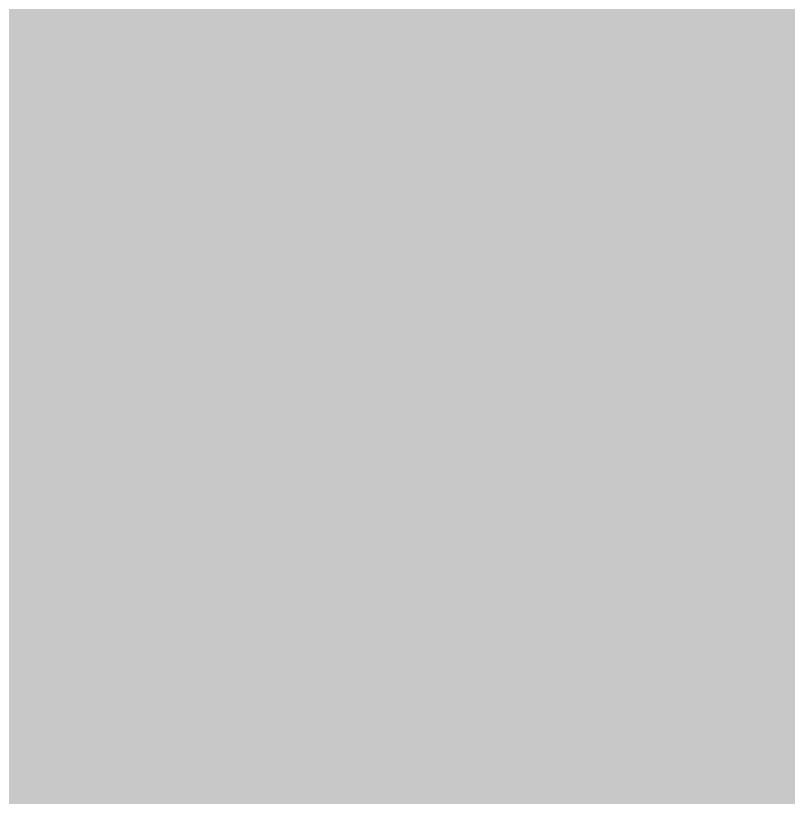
# Model space of a CAD drawing. Header units: metres. Extents: x 283055 to 288721, y 1996634 to 2005194.
# Drawn here: x 288102.49 to 288119.47, y 2000466.94 to 2000484.12 of the extents above; entities that cross this region are included whole.
import ezdxf

# ---------------------------------------------------------------- set-up
doc = ezdxf.new("R2010")
doc.units = ezdxf.units.M
for name, color, linetype in [('HAZARDS LINE', 1, 'Continuous'), ('MANGROOVES', 112, 'Continuous'), ('SURVEY PLOT BOUNDARY', 35, 'Continuous')]:
    doc.layers.add(name, color=color, linetype=linetype)

# ---------------------------------------------------------------- blocks, each defined once
blk = doc.blocks.new('1651')
at = {"layer": 'MANGROOVES'}
h = blk.add_hatch(dxfattribs=at)
h.set_pattern_fill('GRASS', color=256, scale=0.599491, angle=-0.5112)
h.set_pattern_definition([(89.4888, (268867.8, 1990676.661), (-10.670671, 10.862801), [2.855076, -18.679253]), (44.4888, (268867.8, 1990676.661), (-10.670671, 10.862801), [2.855076, -12.371994]), (134.4888, (268867.8, 1990676.661), (-10.862801, -10.670671), [2.855076, -12.371994])])
h.paths.add_polyline_path([(288320.506, 2001167.238), (288209.976, 2001419.864), (287949.389, 2001254.736), (287965.017, 2001214.625), (287964.982, 2001210.628), (287968.871, 2001198.602), (287976.542, 2001162.56), (287980.503, 2001158.528), (287988.103, 2001114.492), (287999.842, 2001086.407), (288019.18, 2001014.287), (288019.145, 2001010.29), (288038.591, 2000950.16), (288038.555, 2000946.163), (288046.369, 2000926.108), (288046.333, 2000922.111), (288057.929, 2000878.04), (288057.894, 2000874.043), (288061.89, 2000874.007), (288069.526, 2000833.968), (288089.007, 2000777.835), (288092.896, 2000765.809), (288096.821, 2000757.78), (288096.785, 2000753.783), (288104.564, 2000729.731), (288104.528, 2000725.734), (288116.231, 2000693.653), (288116.124, 2000681.663), (288120.013, 2000669.637), (288119.906, 2000657.646), (288123.903, 2000657.611), (288123.831, 2000649.617), (288127.649, 2000629.598), (288078.554, 2000502.128), (288094.004, 2000442.034), (288117.446, 2000381.868), (288141.03, 2000337.69), (288144.884, 2000321.667), (288152.662, 2000297.615), (288168.041, 2000229.527), (288183.811, 2000205.404), (288191.661, 2000189.345), (288203.364, 2000157.264), (288207.146, 2000133.248), (288214.96, 2000113.193), (288214.924, 2000109.196), (288222.81, 2000097.134), (288226.735, 2000089.105), (288234.62, 2000077.043), (288246.394, 2000052.956), (288250.319, 2000044.927), (288250.248, 2000036.933), (288258.133, 2000024.871), (288262.022, 2000012.845), (288265.876, 1999996.823), (288269.765, 1999984.796), (288273.69, 1999976.767), (288277.579, 1999964.741), (288285.429, 1999948.683), (288285.322, 1999936.692), (288289.211, 1999924.666), (288293.171, 1999920.634), (288301.092, 1999912.569), (288309.049, 1999908.501), (288312.974, 1999900.472), (288316.863, 1999888.446), (288324.748, 1999876.384), (288328.709, 1999872.352), (288332.705, 1999872.316), (288326.553, 1999182.871), (288369.369, 1999104.55), (288396.574, 1999027.788), (288383.472, 1998933.67), (288361.052, 1998846.156), (288323.076, 1998793.185), (288314.977, 1998781.266), (288306.914, 1998773.344), (288298.814, 1998761.425), (288294.782, 1998757.464), (288286.719, 1998749.541), (288286.683, 1998745.545), (288278.62, 1998737.622), (288266.56, 1998729.736), (288262.528, 1998725.775), (288262.457, 1998717.781), (288254.357, 1998705.862), (288246.294, 1998697.94), (288238.195, 1998686.021), (288222.067, 1998670.176), (288218.036, 1998666.215), (288205.976, 1998658.329), (288197.912, 1998650.406), (288193.88, 1998646.445), (288189.849, 1998642.484), (288319.279, 1998367.528), (288507.645, 1998536.877), (288658.401, 1998958.96), (288719.817, 1999381.84), (288703.524, 1999816.935), (288483.18, 2000611.769), (288421.274, 2000832.205), (288381.607, 2000962.265)])
at = {"layer": 'HAZARDS LINE', "lineweight": 18, "const_width": 2.997}
blk.add_lwpolyline([(288106.384, 2000485.892), (288110.309, 2000477.862), (288110.274, 2000473.866), (288114.27, 2000473.83), (288118.23, 2000469.798), (288122.155, 2000461.768), (288126.116, 2000457.736), (288126.08, 2000453.739), (288134.037, 2000449.671), (288134.001, 2000445.674), (288137.997, 2000445.639), (288141.958, 2000441.606), (288145.954, 2000441.571), (288145.918, 2000437.574), (288149.878, 2000433.541), (288153.875, 2000433.506), (288153.839, 2000429.509), (288157.799, 2000425.476), (288161.796, 2000425.441), (288161.76, 2000421.444), (288165.72, 2000417.412), (288165.685, 2000413.415)], dxfattribs=at)
at = {"layer": 'SURVEY PLOT BOUNDARY', "lineweight": 18, "const_width": 0.599}
for points in [[(288137.177, 2000353.713), (288055.183, 2000570.288), (288039.448, 2000598.408), (288035.809, 2000638.411), (288067.778, 2000638.126), (288071.846, 2000646.084), (288068.17, 2000682.091), (288084.155, 2000681.948), (288128.006, 2000669.565), (288115.625, 2000625.708), (288111.557, 2000617.75), (288087.26, 2000581.993), (288118.266, 2000473.794), (288169.824, 2000429.366), (288161.582, 2000401.46)], [(288161.582, 2000401.46), (288169.824, 2000429.366), (288118.266, 2000473.794), (288087.26, 2000581.993), (288111.557, 2000617.75), (288115.625, 2000625.708), (288128.006, 2000669.565), (288140.279, 2000701.433), (288144.347, 2000709.391), (288152.517, 2000729.303), (288156.621, 2000741.258), (288168.859, 2000769.128), (288164.898, 2000773.161), (288133.214, 2000805.42), (288133.571, 2000845.388), (288137.603, 2000849.349), (288129.717, 2000861.411), (288125.9, 2000881.43), (288121.975, 2000889.46), (288114.089, 2000901.521), (288110.2, 2000913.547), (288106.347, 2000929.57), (288162.542, 2000957.048), (288146.879, 2000993.162)]]:
    blk.add_lwpolyline(points, dxfattribs=at)

msp = doc.modelspace()

# ---------------------------------------------------------------- block references
msp.add_blockref('1651', (0, 0))

doc.saveas('drawing.dxf')
